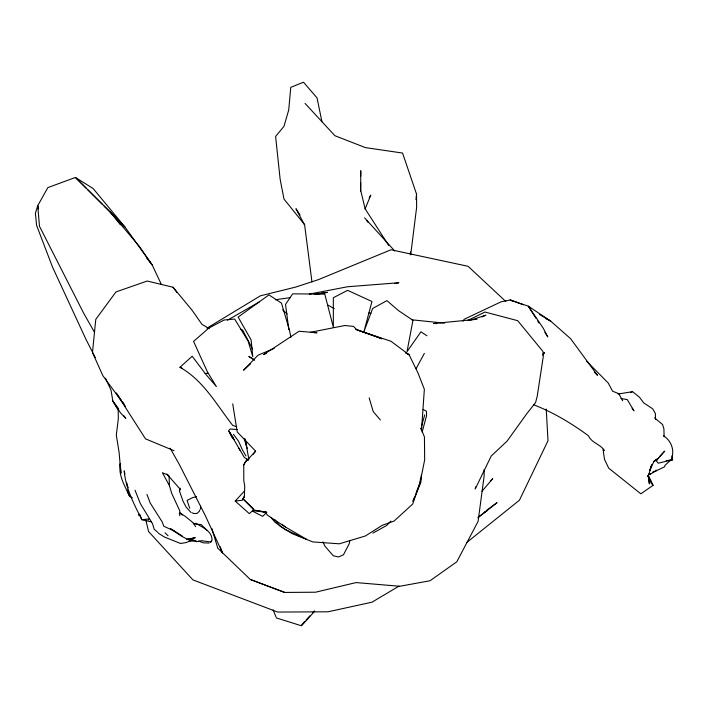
<?xml version="1.0" encoding="UTF-8"?>
<svg xmlns="http://www.w3.org/2000/svg" width="708" height="708" viewBox="0 0 708 708"><rect width="100%" height="100%" fill="white"/><g stroke="black" fill="none" stroke-linecap="round" stroke-linejoin="round"><path stroke-width="1.06" d="M484.148 469.484L484.13 476.033L478.086 521.407L456.784 561.816L430.039 580.746L399.834 586.268L356.089 582.578L315.538 592.215L284.722 592.437L250.322 579.489L217.807 548.249L211.807 528.38M360.62 191.275L360.682 182.611M360.726 176.115L360.761 170.699L360.699 190.381L365.089 208.718L388.657 245.428M246.658 460.97L246.685 458.802M244.313 497.37L244.729 486.033L243.8 480.67L243.756 464.926L244.738 462.784L255.623 451.182L237.215 431.915L232.728 403.87M200.435 509.194L200.585 505.884M421.366 474.864L420.879 482.36L413.012 501.202M410.304 254.145L410.525 251.959M415.959 199.567L416.525 194.107L402.56 153.052L365.443 147.618L334.902 135.724L305.06 103.421M420.499 478.369L420.048 482.741L412.702 504.034L394.029 521.097L382.267 525.309L365.399 535.974L339.371 543.806L312.812 541.921L292.068 533.611L280.014 526.017L274.686 519.628M410.693 254.871L416.64 207.249L416.525 194.107M349.787 541L349.194 543.806L343.451 554.798L338.566 556.957L333.353 555.824L325.007 546.257L322.945 541.903M475.679 486.839L475.218 488.98L491.255 455.979L507.07 441.128L526.734 413.782L535.593 402.569L537.248 396.153L543.266 356.575L542.956 351.46L517.69 320.689L484.989 312.033L467.528 320.565M422.118 432.128L426.526 415.844L426.499 411.321L423.101 409.428M671.565 458.775C674.786 449.863 671.219 440.774 663.378 435.615M421.632 425.782L424.72 414.897M180.071 488.228L179.425 490.91L182.974 501.052L186.054 507.008L191.187 512.672M648.422 474.298L650.581 473.997L648.625 474.422L650.581 473.997L655.882 471.006L656.157 469.997M199.727 510.034L199.355 511.291L196.939 513.486L193.514 513.486L192.399 512.796M648.749 477.289L648.209 475.926L649.413 483.9L648.289 476.298L651.864 464.333M651.404 465.466L649.643 470.678L653.714 461.846L658.679 457.996L664.697 451.102L659.688 456.456M412.968 501.14L414.153 498.069M416.118 492.963L420.048 482.741L424.667 459.873L424.437 436.889L420.897 428.313M365.071 209.019L370.788 195.098L369.195 197.939M180.186 489.14L179.425 490.91L179.743 488.697L166.796 474.006M416.047 368.744L424.358 353.372M463.059 321.237L464.103 319.308L501.043 301.829L510.238 299.971L528.301 306.157L550.665 321.096L570.613 338.69L597.464 375.275L594.366 372.142M244.543 496.441L242.428 500.229L235.206 501.087L249.349 513.663L252.774 510.627L266.748 512.335L262.677 516.362L252.322 511.043M266.155 512.105L254.119 510.079L242.941 498.786L244.526 496.025M243.756 464.926L246.189 460.846L247.95 459.935M148.299 520.061L149.016 518.929L141.874 519.725C134.069 504.291 125.608 488.352 124.219 470.82L124.909 474.024M542.77 355.159L544.602 352.478L543.054 353.965M252.933 454.492L255.623 451.182M314.706 611.137L301.511 625.792L276.209 617.898M301.652 624.89L304.617 621.642M306.095 620.013L309.803 615.942M312.768 612.685L314.246 611.057M235.206 501.087L244.676 490.768M490.502 481.077L492.724 478.688L481.989 491.272M390.878 521.106L386.665 525.478L372.966 533.089M138.379 515.282L139.582 514.141L141.874 519.725L151.512 521.946M250.659 363.691L243.552 370.222L257.978 355.239L274.182 348.407M236.631 426.782L232.666 425.349C216.542 404.702 203.603 380.559 179.965 367.293L192.195 356.221L205.833 374.328L216.365 386.55L207.356 371.806L193.567 341.398L208.887 328.016L224.126 320.016L234.631 319.034L248.101 341.035L252.8 356.708L251.119 339.946L238.136 317.069L268.952 294.891L281.457 303.095L289.404 329.955L290.891 337.291M656.829 459.519L658.679 457.996L653.351 461.713L656.829 459.519L657.723 459.996M466.634 542.602L519.477 500.167L548.001 440.712L546.231 409.038M477.918 517.805L497.007 502.68L486.44 510.486M478.174 517.097L487.095 510.618L484.237 512.291M652.449 472.28L654.307 471.139M206.993 328.158L260.358 295.829L295.661 287.076L318.37 279.66L390.984 249.774L468.059 266.296L505.813 301.484M399.046 586.109L371.939 602.207L328.025 611.8L277.66 612.057L192.93 579.896L148.574 531.531L145.777 519.876M227.542 320.14L259.128 302.059M655.882 471.006L664.617 466.784L664.954 465.395L669.68 460.979L672.6 459.713L671.954 455.819M266.615 353.195L263.633 354.62L299.068 331.256L316.998 332.76L313.697 332.654M246.189 460.846L248.021 460.032M481.944 316.91L485.892 315.175L469.528 320.485M630.624 392.471L632.545 391.666L639.466 397.206L643.74 402.923L652.643 408.755L655.387 413.525L655.546 419.49M193.266 539.7L186.133 542.558L180.558 543.487L164.698 537.151L158.424 533.274M210.391 541.947L211.595 541.009M189.001 540.832L192.151 539.841M190.425 540.381L192.372 539.77M196.497 496.635L192.753 497.574L187.08 500.397L189.717 508.247M309.325 294.112L347.486 286.767L398.887 282.74L394.613 283.519M170.442 528.54C179.283 534.805 186.107 540.301 196.851 541.638L201.559 540.7L211.179 542.045M310.378 332.309L344.867 325.512L353.504 326.406L356.876 329.839L382.072 338.805L355.62 329.202M618.075 394.037L632.545 391.666M316.485 294.262L327.335 292.386L314.343 294.227M190.514 541.062L194.603 540.363M193.204 523.778L195.93 523.318C202.488 527.46 212.568 531.159 211.966 540.549M666.139 460.704L672.6 459.713L658.281 463.209L655.732 460.182M275.368 299.758L290.528 297.608M477.05 319.273L433.588 323.503L436.854 323.591M205.108 373.505L208.285 373.311M209.081 543.054L203.426 542.841L198.585 541.08M179.177 513.601L181.204 513.636L185.239 516.362L193.603 523.141L195.541 526.681M237.454 429.544L230.135 429.03L228.64 430.738L231.914 437.385L234.357 439.588M411.844 319.812L444.509 323.167M194.125 523.947L201.196 524.593L207.028 530.345M252.738 510.114L254.889 510.45M257.048 510.795L266.748 512.335M368.762 312.936L370.904 313.299M620.987 398.489L627.279 399.622L633.987 410.826L632.067 408.242M168.628 475.325L162.371 472.705L169.486 485.759L171.69 493.343L179.752 510.787L179.77 515.778M209.196 328.618L201.966 324.37L191.983 310.095L173.018 287.227L147.184 281.032L115.953 291.944L95.775 319.352L92.474 352.522L102.837 375.656L125.475 406.489M356.876 329.839L391.002 341.274L409.118 354.788L417.95 372.868L424.349 389.267L421.517 430.243L421.021 428.154M523.46 304.856L510.238 299.971L513.123 301.475M250.322 579.489L284.722 592.437M179.965 367.293L181.929 368.08M533.832 404.817C553.293 412.454 571.577 423.357 588.392 435.721C591.773 443.155 600.526 444.146 604.517 450.677M174.018 450.695L145.503 438.854L116.201 393.002L121.254 400.126M174.805 531.292L163.743 526.203L162.291 522.062L150.238 503.087L146.945 494.405M132.405 497.777L129.768 496.467L127.431 491.848L127.44 489.998L129.768 496.467C124.935 486.06 118.174 475.705 120.254 463.669L120.935 473.271L119.103 452.465L116.316 435.163L118.342 418.428L118.174 410.224L112.829 401.011L111.014 390.099L105.403 378.116M240.711 329.149L242.64 330.114L252.606 349.097M545.85 318.582L550.665 321.096L539.408 314.379M327.786 305.015L334.247 308.617M265.084 511.371L267.261 515.043L285.271 526.929L306.661 539.346L285.112 529.531L274.846 522.097L271.208 517.681M405.392 352.557L409.118 354.788L405.613 352.673M254.606 360.062L248.818 356.443L254.305 359.903M248.375 459.988L244.269 457.412L229.109 431.376L233.295 437.827M171.486 529.195L182.46 536.098M426.942 335.769L420.933 331.813L407.02 351.664L412.95 320.308L398.56 310.662L386.913 300.617L372.656 308.493L363.903 331.76L371.948 301.484L347.601 290.324L333.326 297.749L333.353 327.317L324.786 294.121L292.687 293.847L285.528 304.413L288.829 329.636M654.493 417.817L662.617 424.561L663.909 428.871L664.131 436.845M282.023 524.301L285.271 526.929M157.928 532.478L154.167 529.212L152.494 523.61L140.352 503.618L135.024 490.184M195.461 540.425L196.851 541.638M282.616 309.847L287.165 313.945M242.941 498.786L253.482 508.946M165.053 532.814L168.123 535.814M86.27 188.31L75.429 177.46L47.834 187.611L37.736 205.692L35.4 213.285L36.586 225.321L52.507 267.04L85.925 339.265L95.288 357.567M87.827 189.859L102.545 204.594M104.094 206.143L118.811 220.869M120.36 222.418L125.015 227.073L152.132 264.872L161.495 284.687M586.79 361.381L608.234 383.019L612.562 391.188L618.845 393.719L622.633 400.763M364.611 217.852L394.683 250.933M180.292 512.76L182.319 515.088M380.355 419.959L373.204 411.569L369.16 397.861M304.635 224.657L283.988 199.081L280.138 179.23L275.607 136.476L283.961 126.334L288.714 110.023L290.767 87.341L303.493 82.208L317.051 97.934L321.91 121.652M120.378 224.755L110.236 211.958L75.429 177.46L93.111 188.505L125.015 227.073L110.236 211.958L139.281 246.331L152.132 264.872L146.724 258.048M366.594 220.48L367.921 222.232M173.018 287.227L177 292.537M118.678 408.826L112.829 401.011L120.546 412.906L125.829 418.375L123.882 415.773M233.454 434.331L238.631 441.367L242.446 449.987L245.933 455.934M232.189 436.42L233.33 437.978M122.511 401.914L124.404 404.587M300.042 215.028L295.953 208.718L304.652 225.082L311.962 281.943M535.974 318.281L528.301 306.157L543.186 328.087L547.771 336.937L544.824 332.273M537.744 321.078L538.921 322.945M238.507 447.73L240.207 450.607M94.624 332.521L83.739 313.343L39.471 226.25L37.736 205.692L38.586 208.798M170.168 448.252L179.133 464.094L205.232 515.451L222.524 552.983L220.276 546.762M244.729 439.473L246.649 445.491M648.13 475.369L652.98 485.423L648.068 475.749L652.98 485.423L640.82 493.812L608.694 468.156L604.49 459.324L603.039 449.297M273.093 609.871L276.023 616.933M245.632 443.553L247.393 448.589M244.295 438.668L245.552 442.827M126.821 482.953L127.9 487.874L127.44 485.741M245.118 438.933L248.897 459.457M650.988 481.387L651.218 483.422M169.026 475.944L169.486 485.759M195.098 537.735L186.655 539.523L195.098 537.735"/></g></svg>
